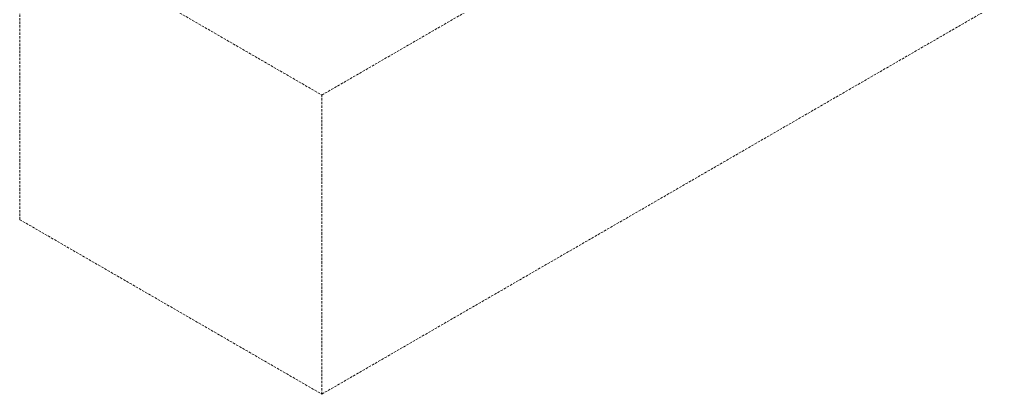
# Model space of a CAD drawing. Header units: millimetres. Extents: x -198 to 5031, y 124 to 3375.
# Drawn here: x 4509 to 5031, y 827 to 1024 of the extents above; entities that cross this region are included whole.
import ezdxf

# ---------------------------------------------------------------- set-up
doc = ezdxf.new("R2010")
doc.units = ezdxf.units.MM
doc.linetypes.add('HIDDEN', pattern=[1.905, 1.27, -0.635])
doc.layers.add('ZANO_R_przerywana', color=7, linetype='HIDDEN', lineweight=0)

msp = doc.modelspace()

# ---------------------------------------------------------------- linework, layer by layer
at = {"layer": 'ZANO_R_przerywana'}
for p, q in [((4509.28, 1076.25), (4668.16, 984.52)), ((4509.28, 919), (4509.28, 1076.25)), ((4668.16, 827.28), (5031.31, 1036.94)), ((4668.16, 984.52), (4745.5, 1029.18)), ((4668.16, 827.28), (4668.16, 984.52)), ((4509.28, 919), (4668.16, 827.28))]:
    msp.add_line(p, q, dxfattribs=at)

doc.saveas('drawing.dxf')
